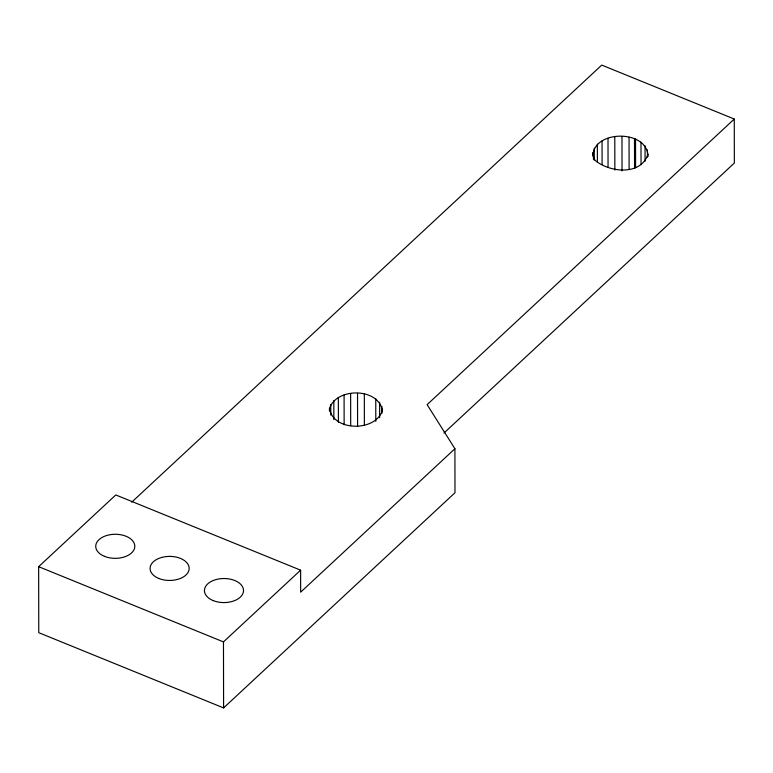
<?xml version="1.0" encoding="UTF-8"?>
<svg xmlns="http://www.w3.org/2000/svg" width="773" height="773" viewBox="0 0 773 773"><rect width="100%" height="100%" fill="white"/><g stroke="black" fill="none" stroke-linecap="round" stroke-linejoin="round"><path stroke-width="1.16" d="M592.91 156.059C593.326 129.478 648.18 129.362 647.977 156.706M647.977 154.32C640.672 175.993 609.453 172.514 594.997 160.253L593.442 156.909L592.901 152.494M329.453 408.598C336.265 387.263 378.519 387.563 382.345 410.56C375.533 431.904 333.279 431.595 329.453 408.598L329.462 410.985M454.911 448.736L454.988 492.739L223.59 707.913L38.766 632.681L38.65 566.677L115.786 494.952L300.61 570.174L300.649 592.176L454.911 448.736L427.121 404.646L734.273 119.032L601.752 65.087L131.719 502.17M443.973 433.054L734.35 163.035L734.273 119.032M223.59 707.913L223.474 641.899L300.61 570.174M38.65 566.677L223.474 641.899M647.436 149.904L647.445 157.045M645.049 145.72L645.078 161.19M640.991 142.068L641.039 164.668M635.541 139.179L635.59 167.722M634.981 139.014L635.029 167.557M634.498 138.754L634.546 168.495M629.048 137.265L629.106 169.384M621.975 136.454L622.033 170.939M614.796 136.792L614.854 170.099M608.003 138.27L608.051 166.813M602.051 140.773L602.099 164.562M597.355 144.136L597.394 161.972M594.234 148.136L594.263 160.03M593.442 156.909L593.451 159.286M381.862 406.308L381.872 413.449M379.611 402.289L379.64 417.749M375.755 398.762L375.794 421.353M364.325 394.104L364.373 425.024M357.532 393.302L357.59 426.599M350.633 393.602L350.691 425.71M344.091 394.993L344.14 424.725M338.352 397.37L338.4 422.348M333.81 400.588L333.849 419.623M330.776 404.424L330.796 415.12M158.832 578.465A19.547 12.03 -0.1 0 0 189.134 569.15A19.547 12.03 -0.1 0 0 160.919 557.662A19.547 12.03 -0.1 0 0 158.832 578.465M213.184 600.592A19.547 12.03 -0.1 0 0 243.485 591.268A19.547 12.03 -0.1 0 0 215.271 579.789A19.547 12.03 -0.1 0 0 213.184 600.592M104.481 556.347A19.547 12.03 -0.1 0 0 134.782 547.023A19.547 12.03 -0.1 0 0 106.568 535.544A19.547 12.03 -0.1 0 0 104.481 556.347"/></g></svg>
